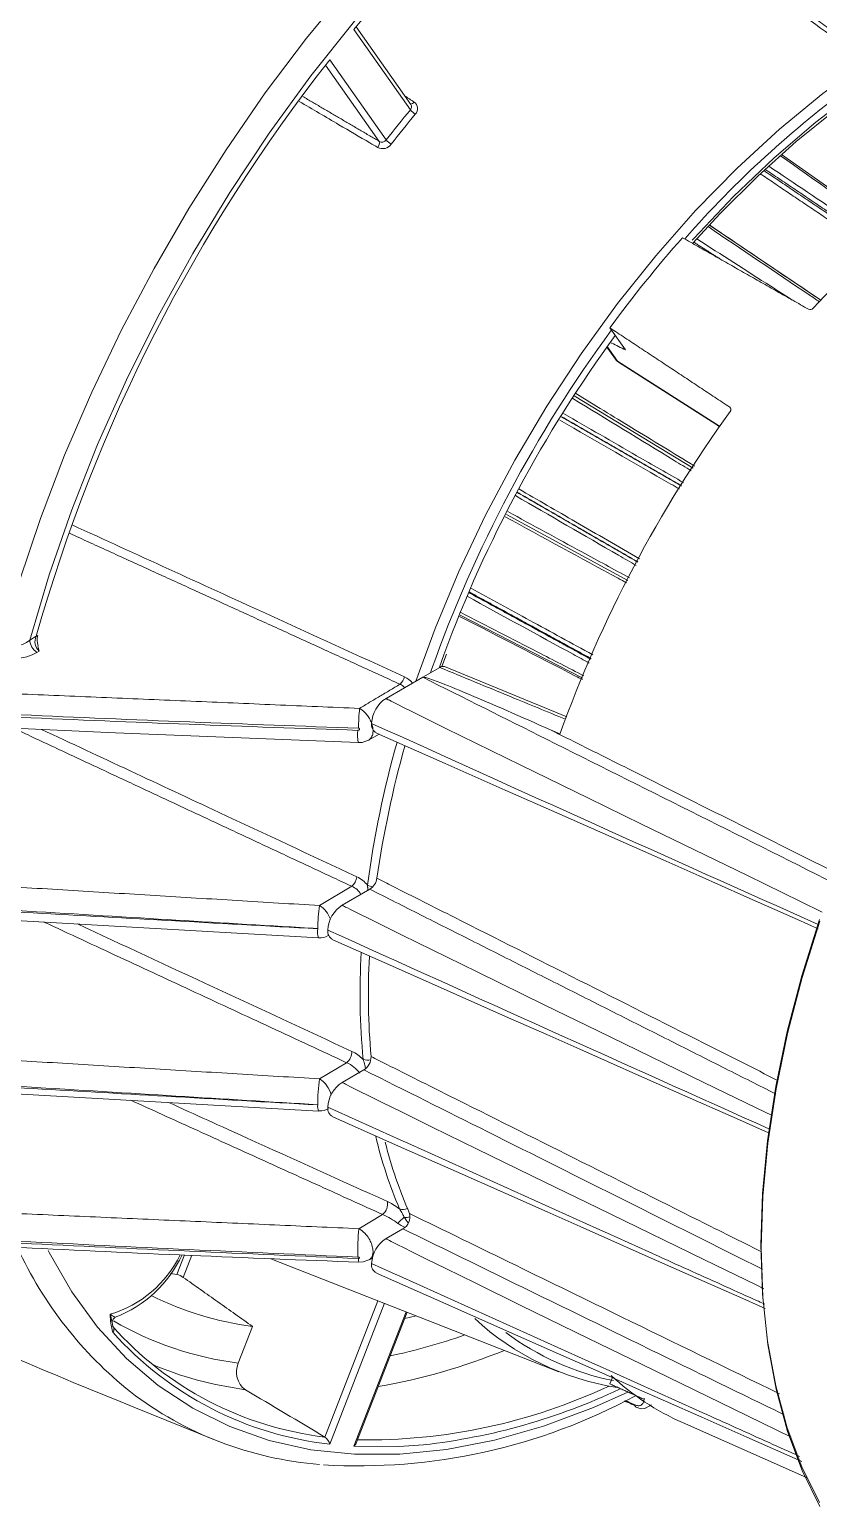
# Model space of a CAD drawing. Extents: x 8 to 113, y 2 to 87.
# Drawn here: x 80.997 to 83.322, y 3.385 to 7.741 of the extents above; entities that cross this region are included whole.
import ezdxf

# ---------------------------------------------------------------- set-up
doc = ezdxf.new("R2010")
doc.units = 0
doc.header["$MEASUREMENT"] = 0
doc.layers.add('OBJECT', color=7, linetype='CONTINUOUS')

msp = doc.modelspace()

# ---------------------------------------------------------------- linework, layer by layer
at = {"layer": 'OBJECT', "linetype": 'Continuous', "lineweight": 15}
for p, q in [((82.1194, 7.5044), (81.953, 7.7412)), ((82.1205, 7.5199), (81.9597, 7.7487)), ((82.0274, 7.4113), (81.8692, 7.6365)), ((81.8815, 7.6522), (82.0479, 7.4154)), ((83.5355, 7.1448), (83.2135, 7.3721)), ((83.3291, 6.9426), (83.0007, 7.1645)), ((82.7532, 6.7962), (82.7076, 6.8611)), ((82.6987, 6.8047), (82.7242, 6.7685)), ((82.6997, 6.8061), (82.7297, 6.7633)), ((82.7297, 6.7633), (83.0308, 6.5708)), ((82.7326, 6.7604), (83.0303, 6.5702)), ((82.9524, 6.447), (82.6025, 6.6606)), ((83.0637, 6.623), (83.0607, 6.6273)), ((82.4023, 6.311), (82.7607, 6.1157)), ((82.2657, 6.0141), (82.6279, 5.8277)), ((80.9972, 5.9402), (81.0166, 5.9518)), ((81.0249, 5.9077), (81.0185, 5.9038)), ((82.2047, 5.8607), (82.2178, 5.8969)), ((82.2124, 5.862), (82.2256, 5.8987)), ((82.2059, 5.8595), (82.1557, 5.8305)), ((82.1819, 5.8537), (82.1784, 5.8436)), ((82.5801, 5.7139), (82.2202, 5.8619)), ((82.1557, 5.8305), (82.0474, 5.768)), ((81.9959, 5.645), (82.0277, 5.6624)), ((81.8514, 5.1571), (81.9466, 5.2139)), ((81.9998, 5.2052), (81.9184, 5.1582)), ((80.8793, 5.1176), (81.8485, 5.0623)), ((81.8513, 4.6459), (81.9314, 4.6936)), ((81.9822, 4.6725), (81.9184, 4.6356)), ((80.8797, 4.6065), (81.8485, 4.5511)), ((81.8579, 4.5517), (81.8485, 4.5518)), ((81.877, 4.5572), (81.8783, 4.5579)), ((81.9675, 4.204), (82.0374, 4.2457)), ((82.0972, 4.2035), (82.0474, 4.1748)), ((81.4308, 4.0688), (81.4532, 4.1266)), ((81.475, 4.1256), (81.4497, 4.0604)), ((81.7078, 4.1153), (82.5573, 3.7821)), ((81.9973, 4.1121), (82.0074, 4.1176)), ((81.4308, 4.0688), (81.412, 4.0719)), ((81.8674, 3.5893), (82.0234, 3.9915)), ((82.0427, 3.9839), (81.8815, 3.5685)), ((81.953, 3.5622), (82.1069, 3.9588)), ((81.9595, 3.571), (82.1096, 3.9577)), ((82.136, 3.9473), (82.1025, 3.9395)), ((81.654, 3.9156), (81.612, 3.8073)), ((82.7076, 3.746), (82.7148, 3.7645)), ((82.8128, 3.6747), (82.8304, 3.6841)), ((82.9216, 3.6318), (83.2873, 3.4701))]:
    msp.add_line(p, q, dxfattribs=at)
at = {"layer": 'OBJECT', "linetype": 'Continuous', "lineweight": 15, "flags": 128}
for points in [[(80.9121, 5.9257), (80.9658, 6.1121), (81.0285, 6.2991), (81.1, 6.486), (81.1799, 6.6717), (81.2679, 6.8554), (81.3635, 7.0364), (81.4663, 7.2137), (81.5758, 7.3865), (81.6915, 7.554), (81.8129, 7.7154), (81.9394, 7.8701), (82.0705, 8.0172), (82.2054, 8.1561), (82.3436, 8.2861), (82.4845, 8.4067), (82.6273, 8.5172), (82.7715, 8.6172)], [(82.8071, 8.5455), (82.6587, 8.4419), (82.5119, 8.327), (82.3672, 8.2013), (82.2256, 8.0655), (82.0877, 7.9202), (81.9542, 7.7663), (81.8258, 7.6045), (81.7032, 7.4357), (81.5869, 7.2607), (81.4777, 7.0803), (81.3759, 6.8956), (81.2823, 6.7075), (81.1972, 6.5169), (81.121, 6.3248), (81.0543, 6.1323), (80.9972, 5.9402)], [(82.9502, 7.1195), (82.9553, 7.1252), (83.072, 7.2486), (83.1921, 7.3632), (83.3149, 7.4683), (83.4397, 7.5633), (83.5657, 7.6475), (83.692, 7.7204), (83.818, 7.7817), (83.9428, 7.8308), (84.0656, 7.8675), (84.1857, 7.8915), (84.3023, 7.9028), (84.3206, 7.9034)], [(82.9518, 7.1112), (83.0323, 7.199), (83.1431, 7.3089), (83.2565, 7.4107), (83.3717, 7.5037), (83.4882, 7.5875), (83.6053, 7.6616), (83.7224, 7.7256), (83.8387, 7.7792), (83.9536, 7.8222), (84.0664, 7.8542), (84.1766, 7.8752), (84.2836, 7.8851), (84.3196, 7.8847)], [(84.6583, 7.6993), (84.5413, 7.6882), (84.4208, 7.6642), (84.2975, 7.6275), (84.1722, 7.5783), (84.0458, 7.5169), (83.919, 7.4437), (83.7925, 7.3591), (83.6673, 7.2637), (83.544, 7.1581), (83.4235, 7.0429), (83.3065, 6.9189)], [(82.1356, 5.8189), (82.1922, 5.9745), (82.2621, 6.1424), (82.3406, 6.3084), (82.4272, 6.4714), (82.5213, 6.6305), (82.6223, 6.7846), (82.7296, 6.9327), (82.8424, 7.074), (82.9602, 7.2074), (83.0821, 7.3323), (83.2073, 7.4477), (83.3352, 7.5529), (83.4647, 7.6473)], [(82.7242, 6.7685), (82.7261, 6.7661), (82.7297, 6.7633)], [(82.7326, 6.7604), (82.732, 6.7608), (82.7297, 6.7633)], [(81.0166, 5.9518), (81.0183, 5.9521), (81.0195, 5.9527), (81.0203, 5.9535), (81.0204, 5.9538)], [(83.3332, 5.1381), (83.2693, 5.1693), (83.1129, 5.2453), (82.8004, 5.3974), (82.6443, 5.4736), (82.445, 5.571), (82.3121, 5.6362), (82.2236, 5.6797), (82.1646, 5.7088), (82.1253, 5.7283), (82.0992, 5.7413), (82.0818, 5.7501), (82.0702, 5.7559), (82.0625, 5.7599), (82.0574, 5.7625), (82.054, 5.7643), (82.0517, 5.7655), (82.0502, 5.7663), (82.0493, 5.7668), (82.0486, 5.7672), (82.0482, 5.7675), (82.0479, 5.7676), (82.0477, 5.7678), (82.0476, 5.7678), (82.0475, 5.7679), (82.0475, 5.7679), (82.0474, 5.768), (82.0474, 5.768), (82.0474, 5.768), (82.0474, 5.768), (82.0474, 5.768), (82.0474, 5.768), (82.0474, 5.768)], [(80.9713, 5.6794), (81.2497, 5.6667), (81.9655, 5.6378)], [(82.0193, 5.6661), (82.2218, 5.5764), (82.3991, 5.4978), (82.5512, 5.4304), (82.678, 5.3741), (82.7797, 5.329), (82.8644, 5.2915), (82.9703, 5.2445), (83.1024, 5.1859), (83.2607, 5.1158), (83.3216, 5.0888)], [(81.9655, 5.6383), (81.9768, 5.6385), (81.9959, 5.6451)], [(83.1853, 4.5375), (83.1403, 4.5594), (82.9839, 4.6354), (82.6714, 4.7876), (82.5153, 4.8637), (82.3159, 4.9612), (82.1831, 5.0263), (82.0946, 5.0699), (82.0356, 5.099), (81.9963, 5.1185), (81.9702, 5.1315), (81.9528, 5.1402), (81.9412, 5.1461), (81.9335, 5.15), (81.9284, 5.1527), (81.925, 5.1545), (81.9227, 5.1557), (81.9212, 5.1565), (81.9202, 5.157), (81.9196, 5.1574), (81.9192, 5.1576), (81.9189, 5.1578), (81.9187, 5.1579), (81.9186, 5.158), (81.9185, 5.1581), (81.9185, 5.1581), (81.9184, 5.1582), (81.9184, 5.1582), (81.9184, 5.1582), (81.9184, 5.1582), (81.9184, 5.1582), (81.9184, 5.1582), (81.9184, 5.1582)], [(83.3251, 3.3964), (83.273, 3.5019), (83.2299, 3.6168), (83.1962, 3.7405), (83.1719, 3.8722), (83.1573, 4.0111), (83.1525, 4.1565), (83.1573, 4.3076), (83.1719, 4.4634), (83.1962, 4.6231), (83.2299, 4.7857), (83.273, 4.9503), (83.3251, 5.116)], [(83.3267, 5.1113), (83.2744, 4.945), (83.2312, 4.7797), (83.1973, 4.6164), (83.1729, 4.456), (83.1583, 4.2996), (83.1534, 4.1479), (83.1583, 4.0019), (83.1729, 3.8623), (83.1973, 3.7301), (83.2312, 3.6059), (83.2744, 3.4905), (83.3267, 3.3846)], [(81.8903, 5.0563), (82.0844, 4.9703), (82.2543, 4.8949), (82.4001, 4.8303), (82.5218, 4.7764), (82.6192, 4.7331), (82.7004, 4.6972), (82.8019, 4.6521), (82.9286, 4.596), (83.0804, 4.5287), (83.1656, 4.4909), (83.1761, 4.4864)], [(83.1614, 4.0266), (83.1403, 4.0369), (82.9839, 4.1129), (82.6714, 4.265), (82.5153, 4.3412), (82.3159, 4.4386), (82.1831, 4.5037), (82.0946, 4.5473), (82.0356, 4.5764), (81.9963, 4.5959), (81.9702, 4.6089), (81.9528, 4.6177), (81.9412, 4.6235), (81.9335, 4.6275), (81.9284, 4.6301), (81.925, 4.6319), (81.9227, 4.6331), (81.9212, 4.6339), (81.9202, 4.6344), (81.9196, 4.6348), (81.9192, 4.6351), (81.9189, 4.6352), (81.9187, 4.6354), (81.9186, 4.6354), (81.9185, 4.6355), (81.9185, 4.6355), (81.9184, 4.6356), (81.9184, 4.6356), (81.9184, 4.6356), (81.9184, 4.6356), (81.9184, 4.6356), (81.9184, 4.6356), (81.9184, 4.6356)], [(81.8486, 4.551), (81.8652, 4.5525), (81.8768, 4.5576)], [(81.8903, 4.5337), (82.0845, 4.4476), (82.2546, 4.3722), (82.4005, 4.3075), (82.5223, 4.2536), (82.6198, 4.2103), (82.701, 4.1743), (82.8027, 4.1292), (82.9294, 4.073), (83.0813, 4.0057), (83.1654, 3.9684)], [(81.0512, 4.1395), (81.0543, 4.1334), (81.121, 4.0179), (81.1972, 3.9137), (81.2823, 3.8214), (81.3759, 3.7414), (81.4777, 3.6742), (81.5869, 3.62), (81.7032, 3.5792), (81.8258, 3.5519), (81.9542, 3.5384), (82.0877, 3.5386), (82.2256, 3.5526), (82.3672, 3.5803), (82.5119, 3.6216), (82.6587, 3.6762), (82.7605, 3.7213)], [(83.2417, 3.5894), (83.1129, 3.652), (82.8004, 3.8041), (82.6443, 3.8803), (82.445, 3.9778), (82.3121, 4.0429), (82.2236, 4.0864), (82.1646, 4.1155), (82.1253, 4.135), (82.0992, 4.1481), (82.0818, 4.1568), (82.0702, 4.1627), (82.0625, 4.1666), (82.0574, 4.1692), (82.054, 4.171), (82.0517, 4.1722), (82.0502, 4.173), (82.0493, 4.1736), (82.0486, 4.1739), (82.0482, 4.1742), (82.0479, 4.1744), (82.0477, 4.1745), (82.0476, 4.1746), (82.0475, 4.1746), (82.0475, 4.1747), (82.0474, 4.1747), (82.0474, 4.1747), (82.0474, 4.1748), (82.0474, 4.1748), (82.0474, 4.1748), (82.0474, 4.1748), (82.0474, 4.1748)], [(81.9675, 4.1056), (81.9801, 4.1061), (81.9972, 4.1124)], [(82.0193, 4.0729), (82.2234, 3.9824), (82.4022, 3.9031), (82.5555, 3.8351), (82.6835, 3.7784), (82.786, 3.733), (82.8713, 3.6952), (82.9781, 3.6478), (83.1113, 3.5887), (83.2708, 3.518), (83.273, 3.517)], [(81.2429, 3.9148), (81.243, 3.9148), (81.2421, 3.9166), (81.241, 3.921), (81.2399, 3.9294), (81.2398, 3.9317)], [(81.6334, 3.7284), (81.5445, 3.744), (81.4882, 3.758)], [(82.1584, 3.5666), (82.0856, 3.5614), (81.953, 3.5622)]]:
    msp.add_lwpolyline(points, dxfattribs=at)
at = {"layer": 'OBJECT', "linetype": 'Continuous', "lineweight": 15}
for centre, radius, start, end in [((84.9969, 5.2805), 3.9141, 124.0278, 141.048), ((85.7426, 4.6181), 4.9106, 141.8394, 164.2413), ((85.2596, 5.0789), 3.1012, 126.2135, 138.7216), ((85.1727, 4.9767), 3.9638, 140.3805, 142.0304), ((82.1111, 7.5128), 0.0118, 314.8903, 37.1562), ((82.1614, 7.5358), 0.0524, 216.8578, 238.2434), ((82.1197, 7.5342), 0.0128, 268.8975, 326.8439), ((82.1165, 7.5078), 0.0239, 316.2937, 54.3653), ((85.1684, 4.9791), 3.9396, 140.3805, 142.0304), ((82.0084, 7.4067), 0.0196, 317.4257, 13.7178), ((82.0354, 7.4246), 0.0155, 239.0065, 323.6863), ((82.0951, 7.4559), 0.0621, 220.599, 238.5845), ((82.0372, 7.4215), 0.0316, 242.9022, 323.7032), ((85.7198, 4.6586), 3.7316, 138.5845, 143.8264), ((83.2979, 6.9261), 0.0112, 243.5744, 319.6878), ((85.8616, 4.5469), 3.9048, 143.7672, 160.4485), ((85.8449, 4.5568), 3.8668, 143.8327, 159.7215), ((82.7487, 6.7857), 0.03, 215.1007, 237.4179), ((83.0553, 6.6204), 0.00874, 320.4935, 51.8065), ((86.1961, 4.3542), 3.8643, 144.1964, 160.2026), ((80.942, 6.0069), 0.0866, 249.7654, 309.5906), ((81.044, 5.9432), 0.0469, 183.675, 237.0182), ((81.0495, 5.9352), 0.0369, 153.295, 228.247), ((81.0645, 5.9407), 0.0458, 163.407, 201.7191), ((80.9498, 6.0234), 0.1379, 246.4948, 299.8876), ((81.1654, 5.9467), 0.1457, 189.0945, 195.5141), ((82.0599, 5.8432), 0.0439, 310.9484, 344.7883), ((82.0789, 5.7785), 0.058, 36.5914, 66.2597), ((82.0959, 5.6911), 0.0909, 122.1847, 177.8153), ((85.7142, 116.3011), 110.6907, 267.543272, 268.05853), ((85.1799, 99.9418), 94.3161, 267.442394, 268.047359), ((82.7069, 5.6692), 0.7407, 174.6059, 179.1283), ((82.0953, 5.661), 0.1319, 174.3399, 190.119), ((82.0298, 5.69), 0.0252, 169.5452, 246.4517), ((190.8189, 245.4333), 263.2777, 245.58739, 245.901491), ((85.0364, 4.8074), 3.0711, 164.2896, 172.3376), ((85.0676, 4.7986), 3.0784, 164.378, 171.8038), ((81.9174, 5.2478), 0.0447, 310.7093, 352.2927), ((81.9234, 5.1625), 0.0882, 38.0913, 64.1957), ((81.9748, 5.2443), 0.0464, 302.5533, 351.5085), ((81.9244, 5.1622), 0.0563, 29.5625, 66.8094), ((82.0124, 5.2603), 0.0477, 245.6373, 265.4639), ((82.364, 5.0833), 0.5179, 171.8052, 179.3436), ((81.8113, 5.0924), 0.0761, 18.5596, 58.2043), ((81.9668, 5.0813), 0.0909, 122.1847, 177.8153), ((81.8989, 5.0798), 0.0535, 170.5947, 199.506), ((81.8462, 5.0889), 0.000334, 248.0839, 100.0431), ((81.8541, 5.0991), 0.0376, 261.0908, 306.7839), ((81.9008, 5.0802), 0.0252, 169.5457, 246.4512), ((222.4993, 315.3502), 340.6458, 245.618273, 245.858516), ((84.1144, 4.8993), 2.1435, 176.8089, 185.2466), ((84.1036, 4.8947), 2.1082, 176.9433, 184.9853), ((94.2174, 35.3205), 34.1768, 242.90102, 248.22557), ((81.9031, 4.7268), 0.0436, 310.4596, 0.2806), ((81.8947, 4.619), 0.1199, 44.7045, 64.302), ((81.9586, 4.7105), 0.0447, 301.76, 1.3657), ((81.8933, 4.6072), 0.0945, 36.0162, 66.2603), ((81.9933, 4.7368), 0.036, 248.2573, 285.0256), ((82.3669, 4.572), 0.5209, 171.8491, 180.2729), ((81.8104, 4.5801), 0.0775, 13.4933, 58.0966), ((81.9668, 4.5587), 0.0909, 122.1843, 177.8157), ((81.8837, 4.5645), 0.0378, 173.2709, 201.3479), ((81.9008, 4.5576), 0.0252, 169.5457, 246.4517), ((83.3029, 4.7793), 1.321, 193.2986, 203.0485), ((83.2992, 4.7692), 1.2918, 193.9009, 203.765), ((82.0112, 4.2772), 0.0409, 309.788, 9.3725), ((81.9594, 4.0611), 0.2005, 52.0373, 67.0883), ((82.1487, 4.1719), 0.0812, 126.1796, 144.3985), ((82.097, 4.2892), 0.0288, 250.3887, 297.5958), ((82.0775, 4.239), 0.0406, 299.1285, 13.6361), ((82.1066, 4.2792), 0.0422, 262.0925, 286.3076), ((81.9743, 4.1303), 0.1658, 33.2375, 40.2724), ((82.7242, 4.1318), 0.7602, 174.5567, 180.8672), ((82.0304, 4.6419), 1.178, 204.7824, 231.2981), ((87.1293, 126.0261), 122.0151, 267.106198, 267.573793), ((87.842, 144.7946), 140.8012, 267.202981, 267.608241), ((84.6968, 78.426), 74.3709, 267.129901, 267.896891), ((82.0959, 4.0978), 0.0909, 122.1847, 177.8153), ((81.14, 4.2716), 0.3336, 286.415, 334.2553), ((81.1209, 4.2776), 0.3586, 290.8957, 335.1461), ((82.0298, 4.0967), 0.0252, 169.5453, 246.4512), ((81.4203, 4.0201), 0.0499, 53.9174, 77.826), ((81.7789, 4.8623), 0.9549, 243.6734, 262.4848), ((81.4303, 3.9547), 0.1961, 180.9117, 196.6188), ((81.5138, 4.3757), 0.508, 236.6096, 238.5857), ((81.1675, 3.9261), 0.0714, 2.475, 20.8983), ((81.253, 3.9296), 0.0127, 106.8233, 181.1816), ((81.7396, 4.7919), 0.9928, 240.0484, 262.6161), ((82.8505, 4.5227), 0.7964, 227.1469, 261.1758), ((81.985, 4.5782), 0.9958, 221.6349, 263.214), ((81.2325, 3.907), 0.013, 319.5826, 37.6342), ((81.991, 4.5644), 1.0019, 221.6486, 263.722), ((81.6885, 5.5682), 1.7787, 282.0371, 289.4318), ((82.8706, 4.5218), 0.7811, 232.9872, 258.7623), ((81.7106, 5.5351), 1.824, 279.907, 292.0987), ((81.7554, 4.7227), 1.001, 246.6815, 254.516), ((81.6708, 3.7809), 0.0644, 155.8096, 234.5441), ((83.2311, 4.3297), 0.7634, 227.0476, 246.09), ((81.9331, 4.5557), 1.0501, 232.5009, 265.5499), ((81.9659, 5.2219), 1.7176, 266.5645, 298.3926), ((81.9917, 5.2593), 1.6785, 269.0336, 295.1436), ((81.9573, 5.372), 1.8166, 276.3539, 295.3843), ((82.789, 3.6842), 0.00811, 180.4933, 250.4678), ((82.8012, 3.7044), 0.0314, 239.8882, 298.2035), ((81.8461, 3.5597), 0.0365, 14.0673, 54.2567), ((81.9377, 3.5798), 0.0234, 310.9064, 338.064)]:
    msp.add_arc(centre, radius, start, end, dxfattribs=at)
msp.add_ellipse((182.8355, -50.3761), major_axis=(146.8845, -83.2202), ratio=0.022714, start_param=3.965241, end_param=3.967435, dxfattribs=at)
for points, knots in [([(83.4647, 7.6473), (83.4614, 7.6497), (83.4394, 7.6656), (83.3426, 7.7354), (83.0351, 7.9569), (82.7463, 8.165), (82.5324, 8.3192)], [0, 0, 0, 0, 0.01065, 0.070826, 0.311529, 1, 1, 1, 1]), ([(82.0228, 7.3934), (82.0152, 7.3979), (81.9772, 7.4202), (81.9002, 7.4654), (81.8307, 7.5062), (81.7917, 7.5291)], [0, 0, 0, 0, 0.098678, 0.49339, 1, 1, 1, 1]), ([(83.532, 7.1416), (83.527, 7.1452), (83.4197, 7.2209), (83.3123, 7.2967), (83.21, 7.369)], [0, 0, 0, 0, 0.046514, 1, 1, 1, 1]), ([(83.1758, 7.3383), (83.2519, 7.287), (83.3614, 7.2132), (83.4709, 7.1394), (83.5043, 7.1169)], [0, 0, 0, 0, 0.695008, 1, 1, 1, 1]), ([(83.3249, 6.9382), (83.3149, 6.945), (83.2055, 7.0189), (83.096, 7.0929), (82.9966, 7.16)], [0, 0, 0, 0, 0.091233, 1, 1, 1, 1]), ([(83.0007, 7.1646), (83.0575, 7.1262), (83.167, 7.0523), (83.2765, 6.9783), (83.3292, 6.9428)], [0, 0, 0, 0, 0.518854, 1, 1, 1, 1]), ([(82.9635, 7.1239), (83.0362, 7.0772), (83.1301, 7.017), (83.2239, 6.9568), (83.245, 6.9433)], [0, 0, 0, 0, 0.775221, 1, 1, 1, 1]), ([(82.7532, 6.7962), (82.7397, 6.8029), (82.7261, 6.8097), (82.7124, 6.8166), (82.7122, 6.8167)], [0, 0, 0, 0, 0.983096, 1, 1, 1, 1]), ([(82.6066, 6.6675), (82.6616, 6.6339), (82.7783, 6.5626), (82.8951, 6.4914), (82.9567, 6.4537)], [0, 0, 0, 0, 0.471374, 1, 1, 1, 1]), ([(82.9474, 6.4393), (82.9305, 6.4496), (82.814, 6.5208), (82.6975, 6.592), (82.5978, 6.6528)], [0, 0, 0, 0, 0.144777, 1, 1, 1, 1]), ([(82.9124, 6.3859), (82.904, 6.3908), (82.7864, 6.4586), (82.6689, 6.5263), (82.5598, 6.5893)], [0, 0, 0, 0, 0.071785, 1, 1, 1, 1]), ([(82.5711, 6.6081), (82.6427, 6.5668), (82.7606, 6.4989), (82.8784, 6.431), (82.9245, 6.4044)], [0, 0, 0, 0, 0.608404, 1, 1, 1, 1]), ([(82.7846, 6.1606), (82.7673, 6.1706), (82.6488, 6.2392), (82.5303, 6.3077), (82.429, 6.3662)], [0, 0, 0, 0, 0.145772, 1, 1, 1, 1]), ([(82.4386, 6.3861), (82.4945, 6.3538), (82.6133, 6.2851), (82.7321, 6.2164), (82.795, 6.1801)], [0, 0, 0, 0, 0.470773, 1, 1, 1, 1]), ([(82.4063, 6.3192), (82.4791, 6.2795), (82.5987, 6.2144), (82.7183, 6.1492), (82.765, 6.1238)], [0, 0, 0, 0, 0.609098, 1, 1, 1, 1]), ([(81.1223, 6.2799), (81.3122, 6.193), (81.6388, 6.0435), (81.9655, 5.8942), (82.1023, 5.8316)], [0, 0, 0, 0, 0.581494, 1, 1, 1, 1]), ([(82.757, 6.1086), (82.7485, 6.1133), (82.6291, 6.1783), (82.5097, 6.2434), (82.3989, 6.3038)], [0, 0, 0, 0, 0.071393, 1, 1, 1, 1]), ([(82.6466, 5.8724), (82.6308, 5.8811), (82.5107, 5.9467), (82.3906, 6.0123), (82.2863, 6.0693)], [0, 0, 0, 0, 0.131879, 1, 1, 1, 1]), ([(82.2973, 6.0933), (82.3552, 6.0616), (82.475, 5.9962), (82.5949, 5.9307), (82.6569, 5.8968)], [0, 0, 0, 0, 0.482917, 1, 1, 1, 1]), ([(82.2684, 6.0212), (82.3438, 5.9824), (82.4646, 5.9202), (82.5854, 5.858), (82.6308, 5.8347)], [0, 0, 0, 0, 0.6243754, 1, 1, 1, 1]), ([(82.6262, 5.8237), (82.6196, 5.8272), (82.4989, 5.8893), (82.3783, 5.9514), (82.2643, 6.0101)], [0, 0, 0, 0, 0.054858, 1, 1, 1, 1]), ([(82.2059, 5.8595), (82.2083, 5.8606), (82.213, 5.8627), (82.218, 5.8629), (82.2198, 5.8615), (82.22, 5.8614)], [0, 0, 0, 0, 0.470255, 0.940607, 1, 1, 1, 1]), ([(82.577, 5.7066), (82.5228, 5.7289), (82.399, 5.7798), (82.2754, 5.8308), (82.2059, 5.8595)], [0, 0, 0, 0, 0.438001, 1, 1, 1, 1]), ([(82.1029, 5.8001), (82.0992, 5.8033), (82.0948, 5.8073), (82.0896, 5.8096), (82.0887, 5.81)], [0, 0, 0, 0, 0.824718, 1, 1, 1, 1]), ([(82.1557, 5.8305), (82.1558, 5.8306), (82.1561, 5.8307), (82.157, 5.8308), (82.16, 5.8306), (82.1707, 5.8279), (82.2099, 5.8142), (82.3338, 5.7635), (82.4469, 5.7133), (82.5324, 5.6754)], [0, 0, 0, 0, 0.000975, 0.002308, 0.005825, 0.020094, 0.076658, 0.30233, 1, 1, 1, 1]), ([(83.3689, 5.2229), (83.0862, 5.3645), (82.6817, 5.567), (82.2774, 5.7696), (82.1557, 5.8305)], [0, 0, 0, 0, 0.699038, 1, 1, 1, 1]), ([(81.9694, 5.7388), (81.9748, 5.7351), (81.9842, 5.7289), (81.9951, 5.7152), (82.0025, 5.7021), (82.0072, 5.6891), (82.0094, 5.6768), (82.0091, 5.6645), (82.0053, 5.6529), (81.9997, 5.6469), (81.9961, 5.6451), (81.9959, 5.645)], [0, 0, 0, 0, 0.1677191, 0.2887502, 0.3974985, 0.5112341, 0.6116659, 0.7111713, 0.8503903, 0.9939764, 1, 1, 1, 1]), ([(81.0319, 5.6766), (81.2064, 5.5951), (81.5163, 5.4501), (81.8262, 5.3052), (81.9617, 5.2418)], [0, 0, 0, 0, 0.5627636, 1, 1, 1, 1]), ([(81.9641, 5.674), (81.9646, 5.674), (81.9658, 5.674), (81.9673, 5.6747), (81.9686, 5.6756), (81.9692, 5.6765), (81.9695, 5.6774), (81.9695, 5.6782), (81.9692, 5.679), (81.9685, 5.6797), (81.9676, 5.6803), (81.9667, 5.6804), (81.9663, 5.6804)], [0, 0, 0, 0, 0.111782, 0.308305, 0.405357, 0.512721, 0.582933, 0.649625, 0.723378, 0.796408, 0.884276, 1, 1, 1, 1]), ([(82.5324, 5.6754), (82.5477, 5.6677), (82.6244, 5.6293), (82.909, 5.4866), (83.1782, 5.3517), (83.3861, 5.2475)], [0, 0, 0, 0, 0.0539192, 0.2695963, 1, 1, 1, 1]), ([(82.0207, 5.2375), (82.036, 5.2297), (82.1125, 5.1911), (82.4337, 5.029), (82.8128, 4.8378), (83.1306, 4.6774), (83.2038, 4.6404)], [0, 0, 0, 0, 0.038788, 0.193939, 0.814544, 1, 1, 1, 1]), ([(80.8768, 5.1426), (80.9117, 5.1406), (81.0857, 5.1308), (81.4088, 5.1127), (81.6971, 5.0968), (81.8461, 5.0886)], [0, 0, 0, 0, 0.107776, 0.53888, 1, 1, 1, 1]), ([(81.8461, 5.0892), (81.8113, 5.0913), (81.6372, 5.1017), (81.3142, 5.121), (81.0261, 5.1385), (80.8772, 5.1475)], [0, 0, 0, 0, 0.107811, 0.539052, 1, 1, 1, 1]), ([(81.1379, 5.1028), (81.2715, 5.0407), (81.5411, 4.9154), (81.8107, 4.7902), (81.9467, 4.727)], [0, 0, 0, 0, 0.495787, 1, 1, 1, 1]), ([(82.0033, 4.7115), (82.0187, 4.7039), (82.0954, 4.6654), (82.4177, 4.5042), (82.7858, 4.32), (83.0927, 4.1666), (83.1538, 4.136)], [0, 0, 0, 0, 0.040022, 0.20011, 0.840462, 1, 1, 1, 1]), ([(81.9876, 4.675), (81.9868, 4.6788), (81.9848, 4.6885), (81.9818, 4.6977), (81.9799, 4.7033)], [0, 0, 0, 0, 0.38536, 1, 1, 1, 1]), ([(83.1574, 4.0842), (82.8874, 4.2193), (82.4956, 4.4154), (82.1039, 4.6115), (81.9822, 4.6725)], [0, 0, 0, 0, 0.689202, 1, 1, 1, 1]), ([(81.8461, 4.5695), (81.8113, 4.5717), (81.6371, 4.5823), (81.3141, 4.6022), (81.0258, 4.62), (80.8768, 4.6292)], [0, 0, 0, 0, 0.1077761, 0.5388799, 1, 1, 1, 1]), ([(80.8772, 4.6248), (80.9121, 4.6228), (81.0861, 4.6128), (81.4091, 4.5941), (81.6973, 4.5775), (81.8461, 4.569)], [0, 0, 0, 0, 0.10781, 0.539052, 1, 1, 1, 1]), ([(81.4061, 4.5764), (81.4834, 4.5413), (81.6985, 4.4437), (81.9138, 4.3462), (82.0516, 4.2839)], [0, 0, 0, 0, 0.359622, 1, 1, 1, 1]), ([(81.8461, 4.569), (81.8462, 4.569), (81.8463, 4.569), (81.8463, 4.569), (81.8464, 4.569), (81.8465, 4.569), (81.8466, 4.5691), (81.8466, 4.5692), (81.8466, 4.5693), (81.8465, 4.5693), (81.8464, 4.5694), (81.8463, 4.5695), (81.8461, 4.5695), (81.8461, 4.5695)], [0, 0, 0, 0, 0.057294, 0.181903, 0.187675, 0.289675, 0.363763, 0.438019, 0.522307, 0.60593, 0.707189, 0.863077, 1, 1, 1, 1]), ([(81.876, 4.5622), (82.2015, 4.4154), (82.5595, 4.254), (82.95, 4.0777), (83.0478, 4.0338), (83.1187, 4.0013), (83.1581, 3.9841), (83.1645, 3.9812)], [0, 0, 0, 0, 0.75788, 0.833667, 0.909455, 0.985244, 1, 1, 1, 1]), ([(82.0516, 4.2839), (82.0568, 4.2813), (82.0687, 4.2755), (82.0806, 4.2669), (82.0873, 4.2621)], [0, 0, 0, 0, 0.433276, 1, 1, 1, 1]), ([(82.1008, 4.2374), (82.0993, 4.2408), (82.0954, 4.2495), (82.0904, 4.2573), (82.0873, 4.2621)], [0, 0, 0, 0, 0.391254, 1, 1, 1, 1]), ([(82.117, 4.2486), (82.3254, 4.1468), (82.6885, 3.9695), (83.0522, 3.7925), (83.2072, 3.7171)], [0, 0, 0, 0, 0.573959, 1, 1, 1, 1]), ([(81.9675, 4.204), (81.9695, 4.2028), (81.9768, 4.1985), (81.9885, 4.1876), (81.9978, 4.1742), (82.0044, 4.161), (82.0085, 4.1483), (82.0096, 4.1349), (82.0077, 4.1243), (82.0037, 4.1165), (81.9993, 4.1135), (81.9973, 4.1122)], [0, 0, 0, 0, 0.061766, 0.227958, 0.371345, 0.429949, 0.570687, 0.690418, 0.796615, 0.906084, 1, 1, 1, 1]), ([(82.103, 4.208), (82.0983, 4.21), (82.0918, 4.2128), (82.0848, 4.2177), (82.0827, 4.2191)], [0, 0, 0, 0, 0.708599, 1, 1, 1, 1]), ([(83.2212, 3.6551), (83.0556, 3.7357), (82.6807, 3.9183), (82.3063, 4.1014), (82.0972, 4.2035)], [0, 0, 0, 0, 0.441695, 1, 1, 1, 1]), ([(81.9661, 4.1161), (81.9662, 4.1161), (81.9668, 4.116), (81.9678, 4.1161), (81.9687, 4.1165), (81.9693, 4.1169), (81.9695, 4.1174), (81.9695, 4.1179), (81.9691, 4.1186), (81.9681, 4.1193), (81.9664, 4.1201), (81.9649, 4.1202), (81.9641, 4.1203)], [0, 0, 0, 0, 0.034087, 0.149319, 0.234859, 0.29965, 0.36961, 0.439603, 0.524616, 0.634601, 0.805772, 1, 1, 1, 1]), ([(81.9675, 4.1054), (81.9675, 4.1053), (81.9671, 4.1045), (81.9666, 4.1076), (81.9662, 4.1132), (81.9661, 4.1161)], [0, 0, 0, 0, 0.050932, 0.526341, 1, 1, 1, 1]), ([(82.005, 4.1013), (82.3305, 3.9545), (82.6885, 3.793), (83.079, 3.6169), (83.174, 3.574), (83.2365, 3.5459), (83.2664, 3.5324)], [0, 0, 0, 0, 0.774066, 0.851472, 0.928879, 1, 1, 1, 1]), ([(82.7809, 3.6842), (82.7844, 3.683), (82.7913, 3.6807), (82.8, 3.6831), (82.806, 3.6896), (82.8082, 3.6975), (82.8082, 3.7028), (82.8082, 3.7041)], [0, 0, 0, 0, 0.2310216, 0.4620253, 0.6934398, 0.9256184, 1, 1, 1, 1]), ([(82.7815, 3.6821), (82.778, 3.6836), (82.7678, 3.6882), (82.7575, 3.6928), (82.7507, 3.6958)], [0, 0, 0, 0, 0.340897, 1, 1, 1, 1])]:
    msp.add_open_spline(points, degree=3, knots=knots, dxfattribs=at)
for points in [[(83.1229, 7.91), (83.4691, 7.6606)], [(81.8022, 7.5435), (82.0274, 7.4113)], [(82.1021, 7.5461), (82.1304, 7.5272)], [(83.1611, 7.3251), (83.4896, 7.1038)], [(83.4936, 7.1074), (83.1652, 7.3287)], [(83.479, 7.0943), (83.1506, 7.3157)], [(83.2929, 6.9161), (82.9214, 7.1271)], [(83.0341, 7.0631), (82.9545, 7.1141)], [(82.7076, 6.8611), (83.0607, 6.6273)], [(82.5652, 6.5984), (82.9183, 6.3948)], [(82.9186, 6.3954), (82.5656, 6.5989)], [(82.4337, 6.3759), (82.7897, 6.1701)], [(82.79, 6.1707), (82.434, 6.3765)], [(82.0887, 5.81), (81.1144, 6.2553)], [(82.2911, 6.0804), (82.6513, 5.8836)], [(82.6522, 5.8857), (82.2921, 6.0825)], [(81.9694, 5.7388), (82.0887, 5.81)], [(80.9752, 5.781), (81.9695, 5.7388)], [(81.9466, 5.2139), (80.9533, 5.6784)], [(82.5324, 5.6754), (82.5602, 5.663)], [(80.8826, 5.2162), (81.8514, 5.1571)], [(81.9942, 5.202), (81.9927, 5.2169)], [(83.1967, 4.6011), (81.9998, 5.2052)], [(81.9314, 4.6936), (81.0392, 5.1085)], [(80.8822, 4.7047), (81.8513, 4.6459)], [(82.0374, 4.2457), (81.2952, 4.5827)], [(80.9735, 4.2481), (81.9675, 4.204)], [(81.4497, 4.0604), (81.654, 3.9156)], [(82.8081, 3.7007), (82.7076, 3.746)], [(82.7531, 3.6969), (82.7809, 3.6842)], [(81.8673, 3.5894), (81.8674, 3.5893)]]:
    msp.add_open_spline(points, degree=1, dxfattribs=at)

doc.saveas('drawing.dxf')
